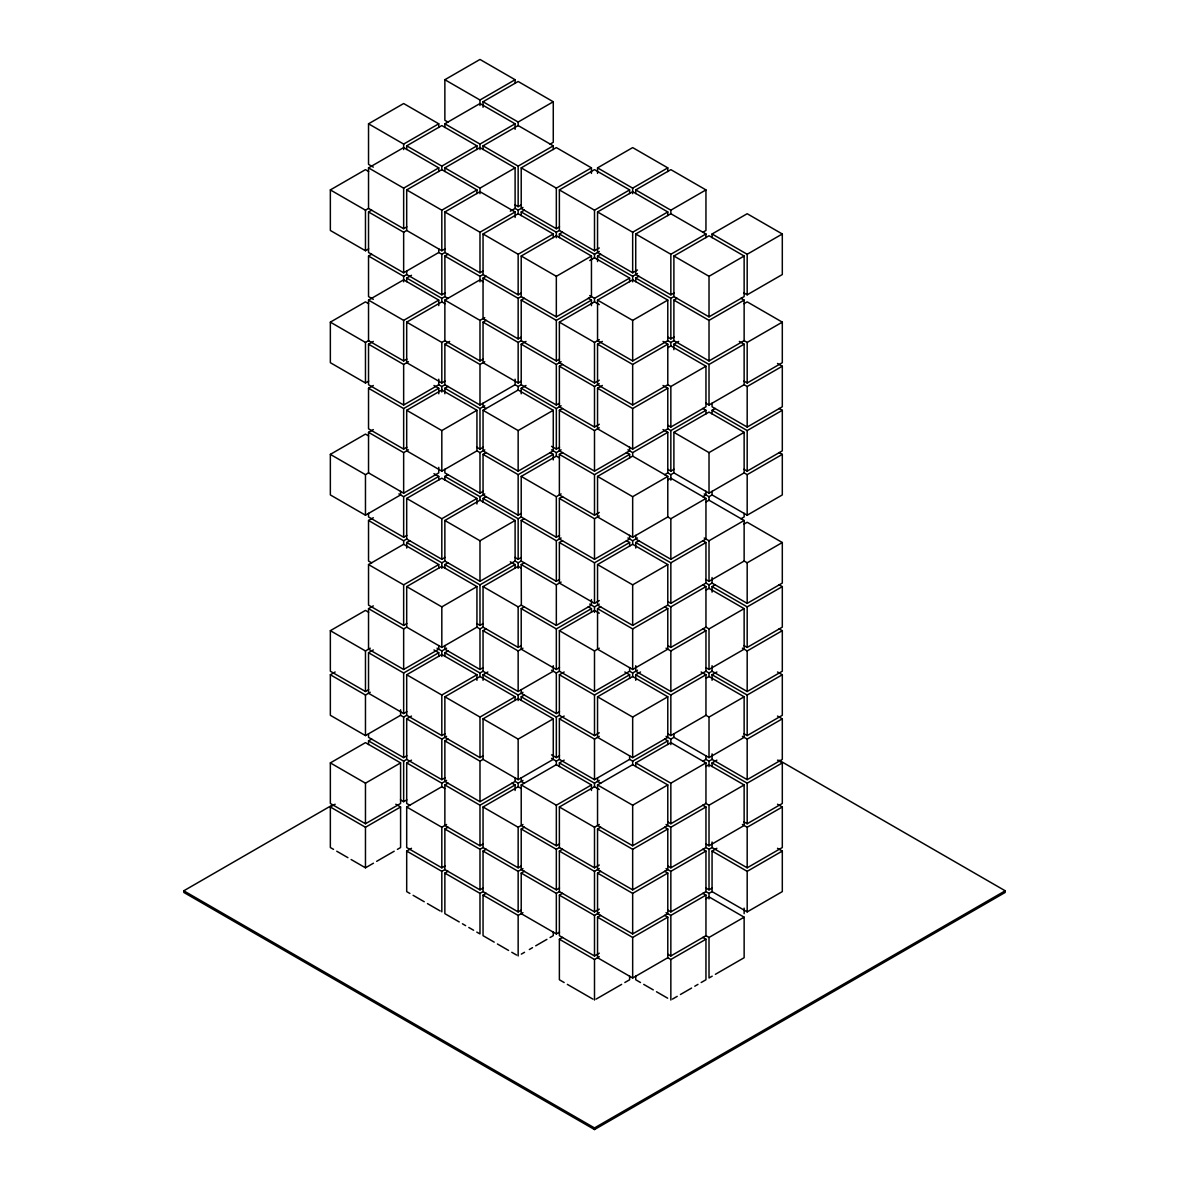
<?xml version="1.0" encoding="UTF-8"?>
<svg xmlns="http://www.w3.org/2000/svg" width="1189" height="1189" viewBox="0 0 1189 1189"><rect width="100%" height="100%" fill="white"/><g stroke="black" fill="none" stroke-linecap="round" stroke-linejoin="round"><path stroke-width="1.5" d="M373.316 167.114L368.531 164.35L368.531 123.805L403.651 103.532L438.756 123.805L438.756 127.491M448.06 122.125L444.864 120.282L444.864 79.722L479.984 59.45L515.105 79.722L515.105 83.408M368.531 123.805L403.651 144.077L438.756 123.805M444.864 79.722L479.984 99.995L515.105 79.722M368.664 248.902L365.469 250.745L330.349 230.473L330.349 189.913L365.469 169.641L368.664 171.484M406.831 226.861L403.651 228.704L368.531 208.432L368.531 167.872L403.651 147.599L438.756 167.872L438.756 171.558M406.697 149.532L406.697 145.846L441.818 125.558L476.938 145.846L476.938 149.532M444.864 127.491L444.864 123.805L479.984 103.532L515.105 123.805L515.105 129.333M483.046 107.292L483.046 101.764L518.151 81.491L553.271 101.764L553.271 142.308L550.076 144.151M330.349 189.913L365.469 210.185L368.664 208.343M368.531 167.872L403.651 188.144L438.756 167.872M406.697 145.846L441.818 166.118L476.938 145.846M444.864 123.805L479.984 144.077L515.105 123.805M483.046 101.764L518.151 122.036L553.271 101.764M438.756 248.813L438.756 252.499L403.651 272.786L368.531 252.499L368.531 211.954L371.726 210.111M445.013 248.902L441.818 250.745L406.697 230.458L406.697 189.913L441.818 169.641L476.938 189.913L476.938 193.599M444.864 171.558L444.864 167.872L479.984 147.599L515.105 167.872L515.105 208.432L510.319 211.196M483.046 149.532L483.046 145.846L518.151 125.558L553.271 145.846L553.271 149.532M368.531 211.954L403.651 232.227L406.831 230.384M406.697 189.913L441.818 210.185L476.938 189.913M444.864 167.872L479.984 188.144L515.105 167.872M483.046 145.846L518.151 166.118L553.271 145.846M373.316 299.346L368.531 296.581L368.531 256.036L371.726 254.193M438.622 252.425L441.818 254.268L445.013 252.425L444.864 211.954L479.984 191.682L515.105 211.954L515.105 217.483M559.529 226.861L556.333 228.704L521.213 208.432L521.213 167.872L556.333 147.599L591.453 167.872L591.453 173.401M514.971 204.82L518.151 206.663L521.347 204.82M368.531 256.036L403.651 276.309L406.831 274.466M444.864 211.954L479.984 232.227L515.105 211.954M514.971 208.343L518.151 210.185L522.952 207.421M521.213 167.872L556.333 188.144L591.453 167.872M368.664 381.134L365.469 382.977L330.349 362.69L330.349 322.145L365.469 301.872L368.664 303.715M406.831 359.093L403.651 360.936L368.531 340.663L368.531 300.104L403.651 279.831L438.756 300.104L438.756 305.632M406.697 281.748L406.697 278.063L411.483 275.298M406.697 278.063L441.818 298.35L445.013 296.507L444.864 256.036L448.06 254.193M521.347 292.97L518.151 294.813L483.046 274.54L483.046 233.995L518.151 213.723L553.271 233.995L553.271 237.681M521.213 215.64L521.213 211.954L524.408 210.111M599.286 247.981L594.5 250.745L559.38 230.458L559.38 189.913L594.5 169.641L629.62 189.913L629.62 193.599M597.547 173.401L597.547 167.872L632.667 147.599L667.787 167.872L667.787 171.558M406.697 270.854L406.697 274.54L441.818 294.813L445.013 292.97M444.864 252.499L479.984 272.771L483.18 270.929M330.349 322.145L365.469 342.417L368.664 340.574M368.531 300.104L403.651 320.376L438.756 300.104M444.864 256.036L479.984 276.309L483.18 274.466M483.046 233.995L518.151 254.268L553.271 233.995M521.213 211.954L556.333 232.227L559.529 230.384M559.38 189.913L594.5 210.185L629.62 189.913M597.547 167.872L632.667 188.144L667.787 167.872M438.756 379.202L438.756 384.731L403.651 405.003L368.531 384.731L368.531 344.186L373.316 341.421M445.013 381.134L441.818 382.977L406.697 362.69L406.697 322.145L441.818 301.872L445.013 303.715M483.18 359.093L479.984 360.936L444.864 340.663L444.864 300.104L479.984 279.831L483.18 281.674M521.347 337.052L518.151 338.895L483.046 318.622L483.046 278.063L486.227 276.22M521.213 256.021L556.333 235.749L591.453 256.036L591.453 296.581L556.333 316.854L521.213 296.581L521.213 256.021L556.333 276.309L591.453 256.021M559.38 237.681L559.38 233.995L562.575 232.152M637.453 270.007L632.667 272.771L597.547 252.499L597.547 211.954L632.667 191.682L667.787 211.954L667.787 215.64M635.729 193.599L635.729 189.913L670.849 169.641L705.954 189.913L705.954 230.458L702.773 232.316M368.531 344.186L403.651 364.458L408.436 361.694M406.697 322.145L441.818 342.417L445.013 340.574M444.864 300.104L479.984 320.376L484.77 317.612M483.046 278.063L518.151 298.335L521.347 296.492M559.38 233.995L594.5 254.268L599.286 251.503M597.547 211.954L632.667 232.227L667.787 211.954M635.729 189.913L670.849 210.185L705.954 189.913M406.831 447.242L403.651 449.085L368.531 428.813L368.531 388.253L373.316 385.489M515.105 379.202L515.105 384.731L479.984 405.003L444.864 384.731L444.864 344.186L449.665 341.421M521.347 381.119L518.151 382.977L483.046 362.69L483.046 322.145L486.227 320.302M559.529 359.093L556.333 360.936L521.213 340.649L521.213 300.104L524.408 298.261M589.714 260.554L594.5 257.79L629.62 278.063L629.62 281.748M597.547 261.565L597.547 256.036L600.742 254.193M674.029 292.97L670.849 294.813L635.729 274.54L635.729 233.995L670.849 213.723L705.954 233.995L705.954 237.681M368.531 388.253L403.651 408.54L438.756 388.253L438.756 393.782M438.622 384.656L441.818 386.499L445.013 384.656M444.864 344.186L479.984 364.458L484.77 361.694M483.046 322.145L518.151 342.417L521.347 340.574M521.213 300.104L556.333 320.376L591.453 300.104L591.453 305.632M589.714 295.571L594.5 298.335L629.62 278.063M597.547 256.036L632.667 276.309L637.453 273.544M635.729 233.995L670.849 254.268L705.954 233.995M400.589 491.235L400.589 494.921L365.469 515.194L330.349 494.921L330.349 454.376L365.469 434.104L368.664 435.947M438.756 467.351L438.756 472.88L403.651 493.167L368.531 472.88L368.531 432.335L373.316 429.571M406.697 410.294L441.818 390.022L476.938 410.294L476.938 450.854L441.818 471.126L406.697 450.854L406.697 410.294L441.818 430.567L476.938 410.294M444.864 393.782L444.864 388.253L448.06 386.41M559.529 403.16L556.333 405.003L521.213 384.731L521.213 344.186L525.999 341.421M599.286 380.198L594.5 382.962L559.38 362.69L559.38 322.145L594.5 301.872L599.286 304.637M597.547 300.104L632.667 279.831L667.787 300.104L667.787 340.663L632.667 360.936L597.547 340.649L597.547 300.104L632.667 320.376L667.787 300.104M635.729 281.748L635.729 278.063L638.924 276.22M673.895 256.021L709.016 235.749L744.136 256.021L744.136 296.581L709.016 316.854L673.895 296.581L673.895 256.021L709.016 276.309L744.136 256.021M712.062 237.681L712.062 233.995L747.182 213.723L782.303 233.995L782.303 274.54L747.182 294.813L743.987 292.97M330.349 454.376L365.469 474.649L368.664 472.806M368.531 432.335L403.651 452.608L408.436 449.843M444.864 388.253L479.984 408.54L484.77 405.776M514.971 384.656L518.151 386.499L521.347 384.656M521.213 344.186L556.333 364.458L561.119 361.694M559.38 322.145L594.5 342.417L599.286 339.653M635.729 278.063L670.849 298.335L674.029 296.492M712.062 233.995L747.182 254.268L782.303 233.995M483.046 410.294L518.151 390.022L553.271 410.294L553.271 450.854L518.151 471.126L483.046 450.854L483.046 410.294L518.151 430.567L553.271 410.294M521.213 393.782L521.213 388.253L525.999 385.489M599.286 424.28L594.5 427.044L559.38 406.772L559.38 366.227L562.575 364.384M663.001 341.421L667.787 344.186L667.787 384.731L632.667 405.003L597.547 384.731L597.547 344.186L602.347 341.421M740.94 298.261L744.136 300.104L744.136 340.649L709.016 360.936L673.895 340.649L673.895 300.104L677.091 298.261M476.789 447.242L479.984 449.085L483.18 447.242M667.653 337.052L670.849 338.895L674.029 337.052M398.85 493.925L403.651 496.69L438.756 476.417L438.756 480.103M476.789 450.765L479.984 452.608L484.77 449.843M521.213 388.253L556.333 408.54L561.119 405.776M559.38 366.227L594.5 386.499L599.286 383.735M597.547 344.186L632.667 364.458L667.787 344.186M667.653 340.574L670.849 342.417L674.029 340.574M673.895 300.104L709.016 320.376L744.136 300.104M371.726 562.887L368.531 561.045L368.531 520.485L373.316 517.72M445.013 557.433L441.818 559.276L406.697 539.003L406.697 498.444L441.818 478.171L476.938 498.459L476.938 503.987M444.864 480.103L444.864 476.417L448.06 474.574M521.347 513.351L518.151 515.194L483.046 494.921L483.046 454.376L486.227 452.533M629.62 447.153L629.62 450.854L594.5 471.126L559.38 450.854L559.38 410.294L562.575 408.451M663.001 385.489L667.787 388.253L667.787 428.813L632.667 449.085L597.547 428.813L597.547 388.253L602.347 385.489M667.653 347.783L670.849 345.94L705.954 366.227L705.954 406.772L670.849 427.044L667.653 425.201M673.895 349.715L673.895 344.186L678.681 341.421M743.987 303.715L747.182 301.872L782.303 322.145L782.303 362.69L747.182 382.962L743.987 381.119M368.531 513.276L368.531 516.962L403.651 537.235L406.831 535.392M444.864 469.194L444.864 472.88L479.984 493.167L483.18 491.325M551.547 446.321L556.333 449.085L559.529 447.242M368.531 520.485L403.651 540.772L406.831 538.914M406.697 498.444L441.818 518.731L476.938 498.444M444.864 476.417L479.984 496.69L484.77 493.925M483.046 454.376L518.151 474.649L553.271 454.376L553.271 459.905M551.547 449.843L556.333 452.608L561.119 449.843M559.38 410.294L594.5 430.567L599.286 427.802M597.547 388.253L632.667 408.526L667.787 388.253M667.653 384.656L670.849 386.499L705.954 366.227M673.895 344.186L709.016 364.458L744.136 344.186L744.136 384.731L709.016 405.003L705.82 403.16M743.987 340.574L747.182 342.417L782.303 322.145M406.831 623.541L403.651 625.384L368.531 605.112L368.531 564.567L403.651 544.294L438.756 564.567L438.756 568.253M406.697 548.055L406.697 542.526L409.893 540.683M444.864 520.485L479.984 500.212L515.105 520.485L515.105 561.045L479.984 581.317L444.864 561.045L444.864 520.485L479.984 540.757L515.105 520.485M483.046 502.144L483.046 498.444L486.227 496.601M559.529 535.392L556.333 537.235L521.213 516.962L521.213 476.417L556.333 456.13L559.529 457.973M599.286 512.429L594.5 515.194L559.38 494.921L559.38 454.376L562.575 452.533M368.531 564.567L403.651 584.839L438.756 564.567M406.697 542.526L441.818 562.798L445.013 560.955M483.046 498.444L518.151 518.731L521.347 516.888M521.213 476.417L556.333 496.69L561.119 493.925M559.38 454.376L594.5 474.649L629.62 454.376L629.62 458.062M627.881 449.843L632.667 452.608L667.787 432.335L667.787 472.88L670.849 474.649L674.029 472.806M667.653 428.724L670.849 430.567L705.954 410.294L705.954 413.98M743.987 384.656L747.182 386.499L782.303 366.227L782.303 406.772L747.182 427.044L712.062 406.772L712.062 403.086M368.664 689.665L365.469 691.508L330.349 671.235L330.349 630.675L365.469 610.403L368.664 612.246M438.756 645.508L438.756 649.194L403.651 669.466L368.531 649.194L368.531 608.649L373.316 605.885M406.697 586.608L441.818 566.336L476.938 586.608L476.938 627.153L441.818 647.425L406.697 627.153L406.697 586.608L441.818 606.88L476.938 586.608M444.864 568.253L444.864 564.567L448.06 562.724M559.529 579.474L556.333 581.317L521.213 561.045L521.213 520.485L524.408 518.642M629.62 535.318L629.62 539.003L594.5 559.276L559.38 539.003L559.38 498.444L562.575 496.601M597.547 476.417L632.667 456.13L667.787 476.417L667.787 516.962L632.667 537.235L597.547 516.962L597.547 476.417L632.667 496.69L667.787 476.417M673.895 432.335L709.016 412.063L744.136 432.335L744.136 472.88L709.016 493.167L673.895 472.88L673.895 432.335L709.016 452.608L744.136 432.335M712.062 413.98L712.062 410.294L715.258 408.451M514.971 557.433L518.151 559.276L521.347 557.433M664.592 474.723L667.787 472.88M667.653 469.283L670.849 471.126L674.029 469.283M330.349 630.675L365.469 650.963L370.255 648.198M368.531 608.649L403.651 628.922L406.831 627.079M444.864 564.567L479.984 584.839L515.105 564.567L515.105 568.253M514.971 560.955L518.151 562.798L521.347 560.955M521.213 520.485L556.333 540.757L561.119 537.993M559.38 498.444L594.5 518.731L599.286 515.967M712.062 410.294L747.182 430.567L782.303 410.294L782.303 450.854L747.182 471.126L743.987 469.283M400.589 709.774L400.589 715.302L365.469 735.59L330.349 715.302L330.349 674.758L335.149 671.993M406.831 711.706L403.651 713.549L368.531 693.276L368.531 652.716L373.316 649.952M521.347 645.582L518.151 647.425L483.046 627.153L483.046 586.608L518.151 566.336L521.347 568.179M483.046 586.608L518.151 606.88L521.347 605.038L521.213 564.567L524.408 562.724M599.286 600.594L594.5 603.358L559.38 583.071L559.38 542.526L562.575 540.683M667.653 480.014L670.849 478.171L705.954 498.444L705.954 539.003L670.849 559.276L635.729 539.003L635.729 535.318M476.789 623.541L479.984 625.384L483.18 623.541M702.773 496.764L705.954 494.921L705.954 491.235M330.349 674.758L365.469 695.03L370.255 692.266M368.531 652.716L403.651 672.989L438.756 652.716L438.756 656.402M437.032 648.198L441.818 650.963L446.603 648.198M476.789 627.079L479.984 628.922L483.18 627.079M521.213 564.567L556.333 584.839L561.119 582.075M559.38 542.526L594.5 562.798L629.62 542.526L629.62 546.212M627.881 537.993L632.667 540.757L637.453 537.993M667.653 516.888L670.849 518.731L705.954 498.444M704.23 493.925L709.016 496.69L712.211 494.847M743.987 472.806L747.182 474.649L782.303 454.376L782.303 494.921L747.182 515.194L712.062 494.921L712.062 491.235M445.013 733.732L441.818 735.575L406.697 715.302L406.697 674.758L441.818 654.485L476.938 674.758L476.938 680.286M444.864 656.402L444.864 652.716L448.06 650.873M553.271 665.706L553.271 671.235L518.151 691.508L483.046 671.235L483.046 630.675L486.227 628.832M559.529 667.624L556.333 669.466L521.213 649.194L521.213 608.634L524.408 606.791M667.787 605.112L632.667 625.384L597.547 605.112L597.547 564.567L632.667 544.294L667.787 564.567L667.787 605.112L670.849 606.88L705.954 586.608L705.954 627.153L670.849 647.425L667.653 645.582M635.729 548.055L635.729 542.526L638.924 540.683M705.82 502.055L709.016 500.212L744.136 520.485L744.136 561.045L709.016 581.317L705.82 579.474M444.864 645.508L444.864 649.194L479.984 669.466L483.18 667.624M521.213 605.112L556.333 625.384L591.453 605.112L591.453 599.583M740.94 518.805L744.136 516.962L744.136 513.276M400.455 715.228L403.651 717.071L406.831 715.228M406.697 674.758L441.818 695.03L476.938 674.758M444.864 652.716L479.984 672.989L483.18 671.146M483.046 630.675L518.151 650.948L522.952 648.183M521.213 608.634L556.333 628.922L591.453 608.634L591.453 612.32M589.714 604.116L594.5 606.88L599.286 604.116M597.547 564.567L632.667 584.839L667.787 564.567M635.729 542.526L670.849 562.798L705.954 542.526L705.954 583.071L670.849 603.358L667.653 601.515M704.23 537.993L709.016 540.757L744.136 520.485M330.349 762.907L365.469 742.635L400.589 762.907L400.589 803.467L365.469 823.739L330.349 803.467L330.349 762.907L365.469 783.179L400.589 762.907M368.531 744.552L368.531 740.866L371.726 739.023M445.013 777.814L441.818 779.657L406.697 759.385L406.697 718.84L411.483 716.075M483.18 755.773L479.984 757.616L444.864 737.343L444.864 696.799L479.984 676.526L515.105 696.799L515.105 700.484M483.046 680.286L483.046 674.758L487.832 671.993M629.62 667.549L629.62 671.235L594.5 691.508L559.38 671.235L559.38 630.675L594.5 610.403L599.286 613.167M664.592 606.791L667.787 608.634L667.787 649.194L632.667 669.466L597.547 649.194L597.547 608.634L600.742 606.791M743.987 524.096L747.182 522.253L782.303 542.526L782.303 583.071L747.182 603.358L712.062 583.071L712.062 577.542M368.531 733.658L368.531 737.343L403.651 757.616L406.831 755.773M368.531 740.866L403.651 761.153L406.831 759.31M406.697 718.84L441.818 739.112L446.603 736.348M444.864 696.799L479.984 717.071L515.105 696.799M483.046 674.758L518.151 695.03L522.952 692.266M551.547 670.224L556.333 672.989L559.529 671.146M559.38 630.675L594.5 650.948L599.286 648.183M597.547 608.634L632.667 628.922L667.787 608.634M705.82 582.996L709.016 584.839L712.211 582.996M743.987 560.955L747.182 562.798L782.303 542.526M779.003 760.202L1005.21 890.799L1005.21 892.419L594.5 1129.55L183.79 892.419L183.79 890.799L332.994 804.656M333.544 849.377L330.349 847.534L330.349 806.989L335.149 804.225M409.893 805.31L406.697 803.467L406.697 762.907L411.483 760.143M515.105 777.74L515.105 781.426L479.984 801.698L444.864 781.426L444.864 740.866L448.06 739.023M483.046 718.84L518.151 698.552L553.271 718.84L553.271 759.385L518.151 779.657L483.046 759.385L483.046 718.84L518.151 739.112L553.271 718.84M521.213 700.484L521.213 696.799L524.408 694.956M599.286 732.81L594.5 735.575L559.38 715.302L559.38 674.758L564.166 671.993M705.82 590.205L709.016 588.362L744.136 608.634L744.136 649.194L709.016 669.466L705.82 667.624M712.062 592.137L712.062 586.608L715.258 584.765M400.455 799.855L403.651 801.698L406.831 799.855M521.213 689.575L521.213 693.261L556.333 713.549L559.529 711.706M330.349 806.989L365.469 827.262L400.589 806.989L400.589 847.534L397.394 849.377M406.697 762.907L441.818 783.179L446.603 780.415M444.864 740.866L479.984 761.153L483.18 759.31M521.213 696.799L556.333 717.071L559.529 715.228M559.38 674.758L594.5 695.03L629.62 674.758L629.62 678.443M629.471 671.146L632.667 672.989L637.453 670.224M666.048 648.183L670.849 650.948L705.954 630.675L705.954 671.235L670.849 691.508L635.729 671.235L635.729 665.706M705.82 627.079L709.016 628.922L744.136 608.634M712.062 586.608L747.182 606.88L782.303 586.608L782.303 627.153L747.182 647.425L743.987 645.582M445.013 865.964L441.818 867.807L406.697 847.534L406.697 806.989L441.818 786.717L445.013 788.56M483.18 843.937L479.984 845.78L444.864 825.493L444.864 784.948L448.06 783.105M629.62 755.699L629.62 759.385L594.5 779.657L559.38 759.385L559.38 718.825L564.166 716.06M597.547 696.799L632.667 676.511L667.787 696.799L667.787 737.343L632.667 757.616L597.547 737.343L597.547 696.799L632.667 717.071L667.787 696.799M635.729 680.286L635.729 674.758L640.514 671.993M351.112 859.513L365.469 867.807L373.45 863.199M376.645 861.356L394.198 851.22M551.547 754.852L556.333 757.616L559.529 755.773M406.697 806.989L441.818 827.262L446.603 824.497M444.864 784.948L479.984 805.221L515.105 784.948L515.105 790.477M514.971 781.336L518.151 783.179L522.952 780.415M551.547 758.389L556.333 761.153L559.529 759.31M559.38 718.825L594.5 739.112L599.286 736.348M635.729 674.758L670.849 695.03L705.954 674.758L705.954 715.302L670.849 735.575L667.653 733.732M705.82 671.146L709.016 672.989L712.211 671.146M742.397 648.183L747.182 650.948L782.303 630.675L782.303 671.235L747.182 691.508L712.062 671.235L712.062 665.706M409.893 893.459L406.697 891.616L406.697 851.056L411.483 848.292M483.18 888.005L479.984 889.848L444.864 869.575L444.864 829.03L448.06 827.187M521.347 865.964L518.151 867.807L483.046 847.534L483.046 806.989L518.151 786.717L521.347 788.56M559.529 843.922L556.333 845.765L521.213 825.493L521.213 784.948L556.333 764.676L591.453 784.948L591.453 790.477M559.38 766.593L559.38 762.907L564.166 760.143M705.82 678.369L709.016 676.526L744.136 696.799L744.136 737.343L709.016 757.616L673.895 737.343L673.895 733.658M712.062 680.286L712.062 674.758L716.863 671.993M406.697 851.056L441.818 871.344L445.013 869.501M444.864 829.03L479.984 849.303L483.18 847.46M483.046 806.989L518.151 827.262L522.952 824.497M521.213 784.948L556.333 805.221L591.453 784.948M559.38 762.907L594.5 783.179L599.286 780.415M629.471 759.295L632.667 761.138L667.787 740.866L667.787 744.552M666.048 736.348L670.849 739.112L674.029 737.269M705.82 715.228L709.016 717.071L744.136 696.799M712.062 674.758L747.182 695.03L782.303 674.758L782.303 715.302L747.182 735.575L743.987 733.732M459.236 921.951L444.864 913.657L444.864 873.098L448.06 871.255M521.347 910.046L518.151 911.889L483.046 891.616L483.046 851.056L486.227 849.214M559.529 888.005L556.333 889.848L521.213 869.575L521.213 829.03L524.408 827.187M599.286 865.042L594.5 867.807L559.38 847.534L559.38 806.989L594.5 786.717L599.286 789.481M597.547 784.948L632.667 764.676L667.787 784.948L667.787 825.493L632.667 845.765L597.547 825.493L597.547 784.948L632.667 805.221L667.787 784.948M635.729 766.593L635.729 762.907L670.849 742.635L705.954 762.907L705.954 803.452L670.849 823.739L667.653 821.896M702.773 761.228L705.954 759.385L705.954 755.699M444.864 873.098L479.984 893.37L483.18 891.527M483.046 851.056L518.151 871.344L522.952 868.579M521.213 829.03L556.333 849.303L559.529 847.46M559.38 806.989L594.5 827.262L599.286 824.497M635.729 762.907L670.849 783.179L705.954 762.907M705.82 759.31L709.016 761.153L712.211 759.31M742.397 736.348L747.182 739.112L782.303 718.84L782.303 759.385L747.182 779.657L712.062 759.385L712.062 753.856M494.208 942.134L483.046 935.684L483.046 895.139L486.227 893.296M559.529 932.087L556.333 933.93L521.213 913.657L521.213 873.098L524.408 871.255M599.286 909.124L594.5 911.889L559.38 891.616L559.38 851.056L562.575 849.214M664.592 827.187L667.787 829.03L667.787 869.575L632.667 889.848L597.547 869.575L597.547 829.03L600.742 827.187M705.82 766.519L709.016 764.676L744.136 784.948L744.136 825.493L709.016 845.78L705.82 843.922M712.062 766.593L712.062 762.907L716.863 760.143M483.046 895.139L518.151 915.411L522.952 912.647M521.213 873.098L556.333 893.37L559.529 891.527M559.38 851.056L594.5 871.344L599.286 868.579M597.547 829.03L632.667 849.303L667.787 829.03M666.048 824.497L670.849 827.262L705.954 806.989L705.954 847.534L670.849 867.807L667.653 865.964M705.82 803.378L709.016 805.221L744.136 784.948M712.062 762.907L747.182 783.179L782.303 762.907L782.303 803.467L747.182 823.739L743.987 821.896M599.286 953.192L594.5 955.971L559.38 935.684L559.38 895.139L562.575 893.296M664.592 871.255L667.787 873.098L667.787 913.657L632.667 933.93L597.547 913.657L597.547 873.098L600.742 871.255M521.347 954.128L524.542 952.285M529.328 949.521L532.523 947.663M535.719 945.82L546.895 939.369M550.076 937.526L553.271 935.684L553.271 931.998M559.38 895.139L594.5 915.411L599.286 912.647M597.547 873.098L632.667 893.37L667.787 873.098M666.048 868.579L670.849 871.344L705.954 851.056L705.954 891.616L670.849 911.889L667.653 910.046M705.82 847.46L709.016 849.303L712.211 847.46M742.397 824.497L747.182 827.262L782.303 806.989L782.303 847.534L747.182 867.807L712.062 847.534L712.062 842.005M564.166 982.53L559.38 979.766L559.38 939.221L562.575 937.378M664.592 915.337L667.787 917.18L667.787 957.725L632.667 977.997L597.547 957.725L597.547 917.18L600.742 915.337M777.517 848.292L782.303 851.056L782.303 891.616L747.182 911.889L712.062 891.616L712.062 851.056L716.863 848.292M705.82 888.005L709.016 889.848L712.211 888.005M559.38 939.221L594.5 959.493L599.286 956.729M597.547 917.18L632.667 937.452L667.787 917.18M666.048 912.647L670.849 915.411L705.954 895.139L705.954 935.684L670.849 955.971L667.653 954.128M705.82 891.527L709.016 893.37L712.211 891.527M712.062 851.056L747.182 871.344L782.303 851.056M705.82 898.75L709.016 896.907L744.136 917.18L744.136 957.725L715.392 974.311M596.09 999.117L621.639 984.373M624.834 982.53L629.62 979.766L629.62 976.08M667.653 957.65L670.849 959.493L705.954 939.221L705.954 979.766L701.168 982.53M705.82 935.609L709.016 937.452L744.136 917.18M672.439 999.117L677.225 996.352M680.42 994.509L691.597 988.059M694.792 986.216L697.973 984.373M712.211 976.154L709.016 977.997L709.016 937.452M183.79 890.799L594.5 1127.93L1005.21 890.799M739.335 341.421L744.136 344.186M777.517 363.462L782.303 366.227M588.258 298.261L591.453 300.104M779.107 408.451L782.303 410.294M702.773 408.451L705.954 410.294M779.107 452.533L782.303 454.376M444.864 296.581L448.06 298.424M663.001 429.571L667.787 432.335M626.425 452.533L629.62 454.376M486.227 408.615L483.046 406.772L483.046 403.086M433.97 385.489L438.756 388.253M550.076 452.533L553.271 454.376M702.773 540.683L705.954 542.526M779.107 584.765L782.303 586.608M626.425 540.683L629.62 542.526M702.773 584.765L705.954 586.608M779.107 628.832L782.303 630.675M433.97 473.653L438.756 476.417M702.773 628.832L705.954 630.675M777.517 671.993L782.303 674.758M510.319 561.803L515.105 564.567M588.258 606.791L591.453 608.634M701.168 671.993L705.954 674.758M777.517 716.075L782.303 718.84M624.834 671.993L629.62 674.758M777.517 760.143L782.303 762.907M664.592 739.023L667.787 740.866M777.517 804.225L782.303 806.989M433.97 649.952L438.756 652.716M702.773 805.146L705.954 806.989M600.742 783.269L597.547 781.426L597.547 777.74M702.773 849.214L705.954 851.056M524.408 783.269L521.213 781.426L521.213 777.74M511.909 783.105L515.105 784.948M702.773 893.296L705.954 895.139M702.773 937.378L705.954 939.221M395.803 804.225L400.589 806.989M640.514 982.53L635.729 979.766L635.729 976.08M643.71 984.373L653.281 989.902M656.477 991.745L667.653 998.195M336.74 851.22L347.916 857.67M413.088 895.302L424.25 901.752M427.446 903.595L440.212 910.967M462.432 923.794L465.627 925.636M468.808 927.479L473.608 930.244M476.789 932.087L479.984 933.93L479.984 893.37M497.403 943.977L508.58 950.442M511.775 952.285L516.561 955.049M567.361 984.373L592.91 999.117M747.182 254.268L747.182 294.813M747.182 342.417L747.182 382.962M747.182 386.499L747.182 427.044M747.182 430.567L747.182 471.126M747.182 474.649L747.182 515.194M747.182 562.798L747.182 603.358M747.182 606.88L747.182 647.425M747.182 650.948L747.182 691.508M747.182 695.03L747.182 735.575M747.182 739.112L747.182 779.657M747.182 783.179L747.182 823.739M747.182 827.262L747.182 867.807M747.182 871.344L747.182 911.889M744.136 908.128L744.136 913.657M709.016 276.309L709.016 316.854M709.016 320.376L709.016 360.936M709.016 364.458L709.016 405.003M709.016 452.608L709.016 493.167M709.016 496.69L709.016 500.376M709.016 540.757L709.016 581.317M709.016 584.839L709.016 588.525M709.016 628.922L709.016 669.466M709.016 672.989L709.016 676.675M709.016 717.071L709.016 757.616M709.016 761.153L709.016 766.682M709.016 805.221L709.016 845.765M709.016 849.303L709.016 889.848M709.016 893.37L709.016 898.899M670.849 210.185L670.849 213.871M670.849 254.268L670.849 294.813M670.849 298.335L670.849 338.895M670.849 342.417L670.849 346.103M670.849 386.499L670.849 427.044M670.849 430.567L670.849 471.126M670.849 474.649L670.849 480.178M670.849 518.731L670.849 559.276M670.849 562.798L670.849 603.358M670.849 606.88L670.849 647.425M670.849 650.948L670.849 691.508M670.849 695.03L670.849 735.575M670.849 739.112L670.849 744.641M670.849 783.179L670.849 823.739M670.849 827.262L670.849 867.807M670.849 871.344L670.849 911.889M670.849 915.411L670.849 955.971M670.849 959.493L670.849 1000.038M632.667 188.144L632.667 193.688M632.667 232.227L632.667 272.771M632.667 276.309L632.667 281.838M632.667 320.376L632.667 360.936M632.667 364.458L632.667 405.003M632.667 408.526L632.667 449.085M632.667 452.608L632.667 456.294M632.667 496.69L632.667 537.235M632.667 540.757L632.667 544.443M632.667 584.839L632.667 625.384M632.667 628.922L632.667 669.466M632.667 672.989L632.667 676.675M632.667 717.071L632.667 757.616M632.667 761.138L632.667 764.839M632.667 805.221L632.667 845.765M632.667 849.303L632.667 889.848M632.667 893.37L632.667 933.93M632.667 937.452L632.667 977.997M594.5 210.185L594.5 250.745M594.5 254.268L594.5 257.954M594.5 298.335L594.5 302.036M594.5 342.417L594.5 382.962M594.5 386.499L594.5 427.044M594.5 430.567L594.5 471.126M594.5 474.649L594.5 515.194M594.5 518.731L594.5 559.276M594.5 562.798L594.5 603.358M594.5 606.88L594.5 612.409M594.5 650.948L594.5 691.508M594.5 695.03L594.5 735.575M594.5 739.112L594.5 779.657M594.5 783.179L594.5 786.865M594.5 827.262L594.5 867.807M594.5 871.344L594.5 911.889M594.5 915.411L594.5 955.971M594.5 959.493L594.5 1000.038M594.5 1127.93L594.5 1129.55M556.333 188.144L556.333 228.704M556.333 232.227L556.333 237.755M556.333 276.309L556.333 316.854M556.333 320.376L556.333 360.936M556.333 364.458L556.333 405.003M556.333 408.54L556.333 449.085M556.333 452.608L556.333 456.294M556.333 496.69L556.333 537.235M556.333 540.757L556.333 581.317M556.333 584.839L556.333 625.384M556.333 628.922L556.333 669.466M556.333 672.989L556.333 713.549M556.333 717.071L556.333 757.616M556.333 761.153L556.333 764.839M556.333 805.221L556.333 845.765M556.333 849.303L556.333 889.848M556.333 893.37L556.333 933.93M518.151 122.036L518.151 125.722M518.151 166.118L518.151 206.663M518.151 210.185L518.151 213.871M518.151 254.268L518.151 294.813M518.151 298.335L518.151 338.895M518.151 342.417L518.151 382.962M518.151 386.499L518.151 390.185M518.151 430.567L518.151 471.126M518.151 474.649L518.151 515.194M518.151 518.731L518.151 559.276M518.151 562.798L518.151 568.327M518.151 606.88L518.151 647.425M518.151 650.948L518.151 691.508M518.151 695.03L518.151 700.559M518.151 739.112L518.151 779.657M518.151 783.179L518.151 786.865M518.151 827.262L518.151 867.807M518.151 871.344L518.151 911.889M518.151 915.411L518.151 955.971M479.984 99.995L479.984 105.524M479.984 144.077L479.984 149.606M479.984 188.144L479.984 193.688M479.984 232.227L479.984 272.771M479.984 276.309L479.984 281.838M479.984 320.376L479.984 360.936M479.984 364.458L479.984 405.003M479.984 408.54L479.984 449.085M479.984 452.608L479.984 493.167M479.984 496.69L479.984 500.376M479.984 540.757L479.984 581.317M479.984 584.839L479.984 625.384M479.984 628.922L479.984 669.466M479.984 672.989L479.984 676.675M479.984 717.071L479.984 757.616M479.984 761.153L479.984 801.698M479.984 805.221L479.984 845.78M479.984 849.303L479.984 889.848M441.818 166.118L441.818 169.804M441.818 210.185L441.818 250.745M441.818 254.268L441.818 294.813M441.818 298.35L441.818 302.036M441.818 342.417L441.818 382.977M441.818 386.499L441.818 392.028M441.818 430.567L441.818 471.126M441.818 518.731L441.818 559.276M441.818 562.798L441.818 568.327M441.818 606.88L441.818 647.425M441.818 650.963L441.818 656.491M441.818 695.03L441.818 735.575M441.818 739.112L441.818 779.657M441.818 783.179L441.818 786.865M441.818 827.262L441.818 867.807M441.818 871.344L441.818 911.889M403.651 144.077L403.651 149.606M403.651 188.144L403.651 228.704M403.651 232.227L403.651 272.771M403.651 276.309L403.651 281.838M403.651 320.376L403.651 360.936M403.651 364.458L403.651 405.003M403.651 408.54L403.651 449.085M403.651 452.608L403.651 493.167M403.651 496.69L403.651 537.235M403.651 540.772L403.651 544.458M403.651 584.839L403.651 625.384M403.651 628.922L403.651 669.466M403.651 672.989L403.651 713.549M403.651 717.071L403.651 757.616M403.651 761.153L403.651 801.698M365.469 210.185L365.469 250.745M365.469 342.417L365.469 382.977M365.469 474.649L365.469 515.194M365.469 650.963L365.469 691.508M365.469 695.03L365.469 735.59M365.469 783.179L365.469 823.739M365.469 827.262L365.469 867.807"/></g></svg>
